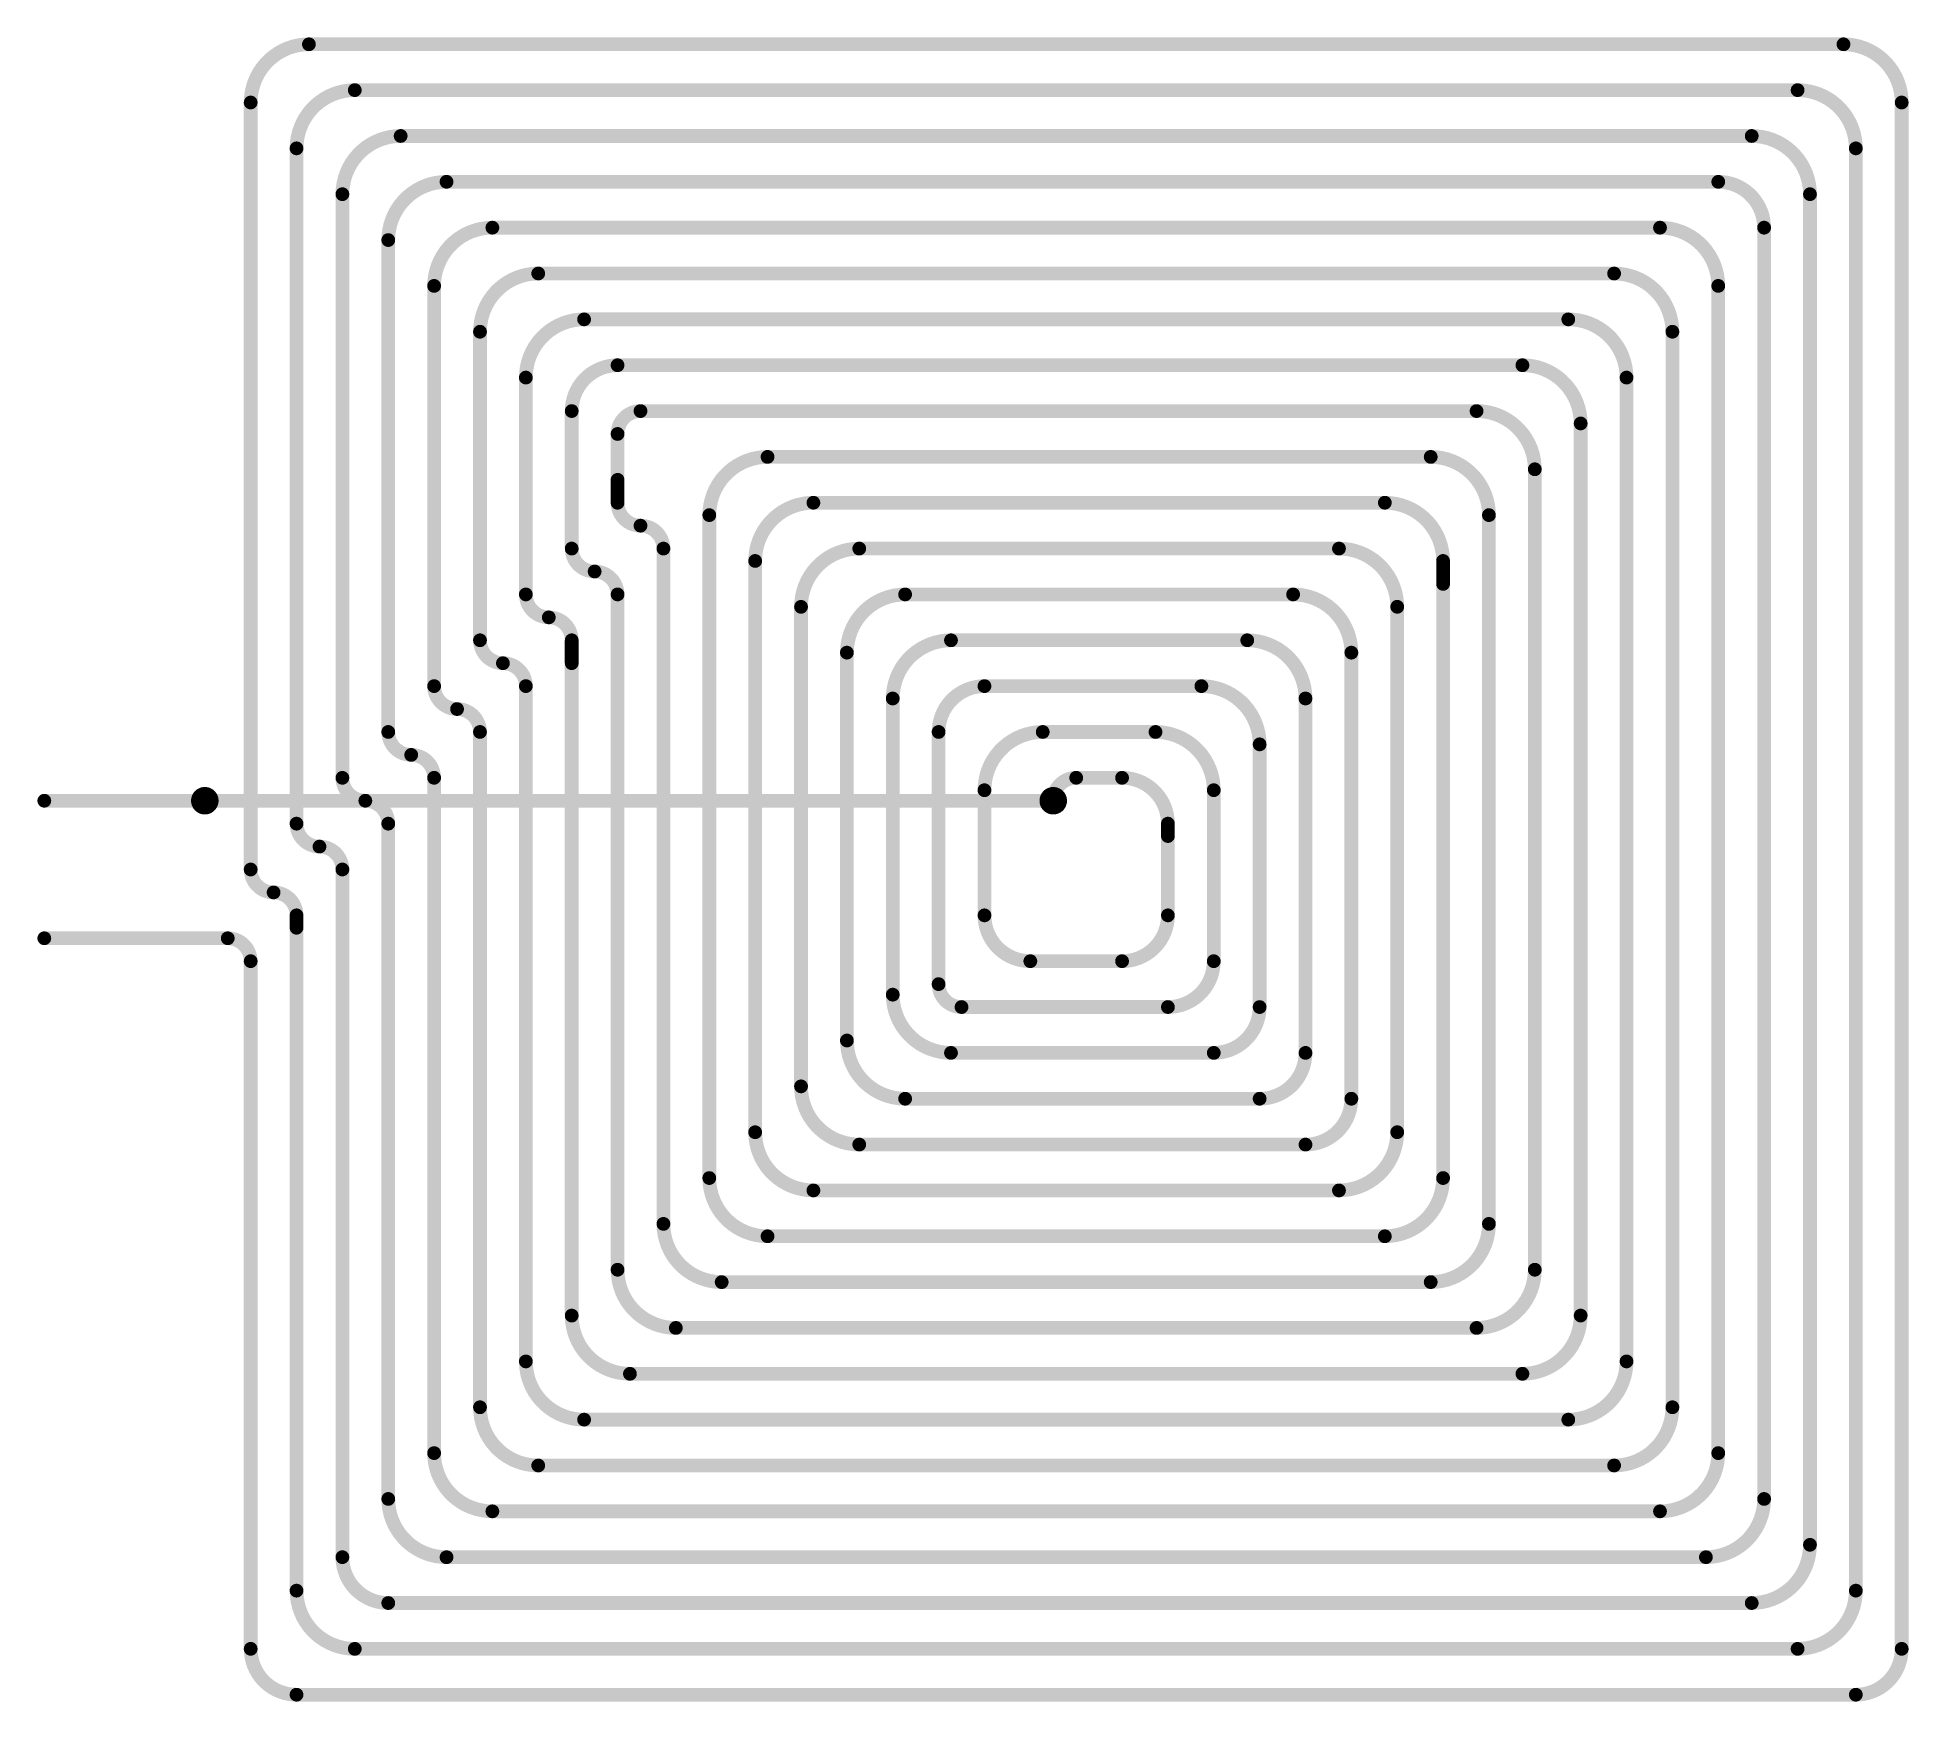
# Model space of a CAD drawing. Header units: inches. Extents: x 109.7 to 150.5, y 48.8 to 85.1.
import ezdxf

# ---------------------------------------------------------------- set-up
doc = ezdxf.new("R2010")
doc.units = ezdxf.units.IN
doc.layers.add('Bottom Layer', color=5, linetype='Continuous')
doc.layers.add('Top Layer', color=1, linetype='Continuous')

msp = doc.modelspace()

# ---------------------------------------------------------------- linework, layer by layer
at = {"layer": 'Bottom Layer', "const_width": 0.15}
for points in [[(113.109, 68.49, 1), (113.559, 68.49, 1)], [(113.259, 68.49, 1), (113.409, 68.49, 1)], [(131.609, 68.49, 1), (132.059, 68.49, 1)], [(131.759, 68.49, 1), (131.909, 68.49, 1)]]:
    msp.add_lwpolyline(points, format="xyb", close=True, dxfattribs=at)
at = {"layer": 'Bottom Layer', "const_width": 0.3}
msp.add_lwpolyline([(113.334, 68.49), (131.834, 68.49)], dxfattribs=at)
at = {"layer": 'Top Layer', "const_width": 0.3}
for points in [[(114.334, 83.72, -0.414214), (115.604, 84.99)], [(149.064, 84.99, -0.414214), (150.334, 83.72)], [(115.334, 82.72, -0.414214), (116.604, 83.99)], [(148.064, 83.99, -0.414214), (149.334, 82.72)], [(116.334, 81.72, -0.414214), (117.604, 82.99)], [(147.064, 82.99, -0.414214), (148.334, 81.72)], [(117.334, 80.72, -0.414214), (118.604, 81.99)], [(146.334, 81.99, -0.414214), (147.334, 80.99)], [(118.334, 79.72, -0.414214), (119.604, 80.99)], [(145.064, 80.99, -0.414214), (146.334, 79.72)], [(119.334, 78.72, -0.414214), (120.604, 79.99)], [(144.064, 79.99, -0.414214), (145.334, 78.72)], [(120.334, 77.72, -0.414214), (121.604, 78.99)], [(143.064, 78.99, -0.414214), (144.334, 77.72)], [(121.334, 76.99, -0.414214), (122.334, 77.99)], [(142.064, 77.99, -0.414214), (143.334, 76.72)], [(122.334, 76.49, -0.414214), (122.834, 76.99)], [(141.064, 76.99, -0.414214), (142.334, 75.72)], [(124.334, 74.72, -0.414214), (125.604, 75.99)], [(140.064, 75.99, -0.414214), (141.334, 74.72)], [(122.834, 74.49, -0.414214), (122.334, 74.99)], [(125.334, 73.72, -0.414214), (126.604, 74.99)], [(139.064, 74.99, -0.414214), (140.334, 73.72)], [(122.834, 74.49, -0.414214), (123.334, 73.99)], [(121.834, 73.49, -0.414214), (121.334, 73.99)], [(126.334, 72.72, -0.414214), (127.604, 73.99)], [(138.064, 73.99, -0.414214), (139.334, 72.72)], [(121.834, 73.49, -0.414214), (122.334, 72.99)], [(120.834, 72.49, -0.414214), (120.334, 72.99)], [(127.334, 71.72, -0.414214), (128.604, 72.99)], [(137.064, 72.99, -0.414214), (138.334, 71.72)], [(120.834, 72.49, -0.414214), (121.334, 71.99)], [(119.834, 71.49, -0.414214), (119.334, 71.99)], [(128.334, 70.72, -0.414214), (129.604, 71.99)], [(136.064, 71.99, -0.414214), (137.334, 70.72)], [(119.834, 71.49, -0.414214), (120.334, 70.99)], [(118.834, 70.49, -0.414214), (118.334, 70.99)], [(129.334, 69.99, -0.414214), (130.334, 70.99)], [(135.064, 70.99, -0.414214), (136.334, 69.72)], [(118.834, 70.49, -0.414214), (119.334, 69.99)], [(117.834, 69.49, -0.414214), (117.334, 69.99)], [(130.334, 68.72, -0.414214), (131.604, 69.99)], [(134.064, 69.99, -0.414214), (135.334, 68.72)], [(117.834, 69.49, -0.414214), (118.334, 68.99)], [(116.834, 68.49, -0.414214), (116.334, 68.99)], [(131.834, 68.49, -0.414214), (132.334, 68.99)], [(133.334, 68.99, -0.414214), (134.334, 67.99)], [(116.834, 68.49, -0.414214), (117.334, 67.99)], [(115.834, 67.49, -0.414214), (115.334, 67.99)], [(115.834, 67.49, -0.414214), (116.334, 66.99)], [(114.834, 66.49, -0.414214), (114.334, 66.99)], [(114.834, 66.49, -0.414214), (115.334, 65.99)], [(131.334, 64.99, -0.414214), (130.334, 65.99)], [(134.334, 65.99, -0.414214), (133.334, 64.99)], [(113.834, 65.49, -0.414214), (114.334, 64.99)], [(135.334, 64.99, -0.414214), (134.334, 63.99)], [(129.834, 63.99, -0.414214), (129.334, 64.49)], [(129.604, 62.99, -0.414214), (128.334, 64.26)], [(136.334, 63.99, -0.414214), (135.334, 62.99)], [(128.604, 61.99, -0.414214), (127.334, 63.26)], [(137.334, 62.99, -0.414214), (136.334, 61.99)], [(127.604, 60.99, -0.414214), (126.334, 62.26)], [(138.334, 61.99, -0.414214), (137.334, 60.99)], [(126.604, 59.99, -0.414214), (125.334, 61.26)], [(139.334, 61.26, -0.414214), (138.064, 59.99)], [(125.604, 58.99, -0.414214), (124.334, 60.26)], [(140.334, 60.26, -0.414214), (139.064, 58.99)], [(124.604, 57.99, -0.414214), (123.334, 59.26)], [(141.334, 59.26, -0.414214), (140.064, 57.99)], [(123.604, 56.99, -0.414214), (122.334, 58.26)], [(142.334, 58.26, -0.414214), (141.064, 56.99)], [(122.604, 55.99, -0.414214), (121.334, 57.26)], [(143.334, 57.26, -0.414214), (142.064, 55.99)], [(121.604, 54.99, -0.414214), (120.334, 56.26)], [(144.334, 56.26, -0.414214), (143.064, 54.99)], [(120.604, 53.99, -0.414214), (119.334, 55.26)], [(145.334, 55.26, -0.414214), (144.064, 53.99)], [(119.604, 52.99, -0.414214), (118.334, 54.26)], [(146.334, 54.26, -0.414214), (145.064, 52.99)], [(118.604, 51.99, -0.414214), (117.334, 53.26)], [(147.334, 53.26, -0.414214), (146.064, 51.99)], [(148.334, 52.26, -0.414214), (147.064, 50.99)], [(117.334, 50.99, -0.414214), (116.334, 51.99)], [(116.604, 49.99, -0.414214), (115.334, 51.26)], [(149.334, 51.26, -0.414214), (148.064, 49.99)], [(115.334, 48.99, -0.414214), (114.334, 49.99)], [(150.334, 49.99, -0.414214), (149.334, 48.99)]]:
    msp.add_lwpolyline(points, format="xyb", dxfattribs=at)
for points in [[(115.604, 84.99), (149.064, 84.99)], [(116.604, 83.99), (148.064, 83.99)], [(114.334, 66.99), (114.334, 83.72)], [(150.334, 49.99), (150.334, 83.72)], [(115.334, 67.99), (115.334, 82.72)], [(117.604, 82.99), (147.064, 82.99)], [(149.334, 51.26), (149.334, 82.72)], [(118.604, 81.99), (146.334, 81.99)], [(116.334, 68.99), (116.334, 81.72)], [(148.334, 52.26), (148.334, 81.72)], [(117.334, 69.99), (117.334, 80.72)], [(119.604, 80.99), (145.064, 80.99)], [(147.334, 53.26), (147.334, 80.99)], [(120.604, 79.99), (144.064, 79.99)], [(118.334, 70.99), (118.334, 79.72)], [(146.334, 54.26), (146.334, 79.72)], [(119.334, 71.99), (119.334, 78.72)], [(121.604, 78.99), (143.064, 78.99)], [(145.334, 55.26), (145.334, 78.72)], [(122.334, 77.99), (142.064, 77.99)], [(120.334, 72.99), (120.334, 77.72)], [(144.334, 56.26), (144.334, 77.72)], [(121.334, 73.99), (121.334, 76.99)], [(122.834, 76.99), (141.064, 76.99)], [(143.334, 57.26), (143.334, 76.72)], [(122.334, 75.49), (122.334, 76.49)], [(125.604, 75.99), (140.064, 75.99)], [(122.334, 74.99), (122.334, 75.49)], [(142.334, 58.26), (142.334, 75.72)], [(126.604, 74.99), (139.064, 74.99)], [(124.334, 60.26), (124.334, 74.72)], [(141.334, 59.26), (141.334, 74.72)], [(123.334, 59.26), (123.334, 73.99)], [(125.334, 61.26), (125.334, 73.72)], [(127.604, 73.99), (138.064, 73.99)], [(140.334, 73.22), (140.334, 73.72)], [(122.334, 58.26), (122.334, 72.99)], [(128.604, 72.99), (137.064, 72.99)], [(140.334, 60.26), (140.334, 73.22)], [(126.334, 62.26), (126.334, 72.72)], [(139.334, 61.26), (139.334, 72.72)], [(121.334, 71.49), (121.334, 71.99)], [(127.334, 63.26), (127.334, 71.72)], [(129.604, 71.99), (136.064, 71.99)], [(138.334, 61.99), (138.334, 71.72)], [(119.834, 71.49), (119.834, 71.49)], [(121.334, 57.26), (121.334, 71.49)], [(120.334, 56.26), (120.334, 70.99)], [(130.334, 70.99), (135.064, 70.99)], [(128.334, 64.26), (128.334, 70.72)], [(137.334, 62.99), (137.334, 70.72)], [(119.334, 55.26), (119.334, 69.99)], [(129.334, 64.49), (129.334, 69.99)], [(131.604, 69.99), (134.064, 69.99)], [(136.334, 63.99), (136.334, 69.72)], [(118.334, 54.26), (118.334, 68.99)], [(132.334, 68.99), (133.334, 68.99)], [(109.834, 68.49), (113.334, 68.49)], [(130.334, 65.99), (130.334, 68.72)], [(135.334, 64.99), (135.334, 68.72)], [(117.334, 53.26), (117.334, 67.99)], [(134.334, 67.72), (134.334, 67.99)], [(134.334, 65.99), (134.334, 67.72)], [(116.334, 51.99), (116.334, 66.99)], [(114.834, 66.49), (114.834, 66.49)], [(115.334, 65.72), (115.334, 65.99)], [(115.334, 51.26), (115.334, 65.72)], [(109.834, 65.49), (113.834, 65.49)], [(114.334, 49.99), (114.334, 64.99)], [(131.334, 64.99), (133.334, 64.99)], [(129.834, 63.99), (134.334, 63.99)], [(129.604, 62.99), (135.334, 62.99)], [(128.604, 61.99), (136.334, 61.99)], [(127.604, 60.99), (137.334, 60.99)], [(126.604, 59.99), (138.064, 59.99)], [(125.604, 58.99), (139.064, 58.99)], [(124.604, 57.99), (140.064, 57.99)], [(123.604, 56.99), (141.064, 56.99)], [(122.604, 55.99), (142.064, 55.99)], [(121.604, 54.99), (143.064, 54.99)], [(120.604, 53.99), (144.064, 53.99)], [(119.604, 52.99), (145.064, 52.99)], [(118.604, 51.99), (146.064, 51.99)], [(117.334, 50.99), (147.064, 50.99)], [(116.604, 49.99), (148.064, 49.99)], [(115.334, 48.99), (149.334, 48.99)]]:
    msp.add_lwpolyline(points, dxfattribs=at)
at = {"layer": 'Top Layer', "const_width": 0.15}
for points in [[(115.529, 84.99, 1), (115.679, 84.99, 1)], [(115.529, 84.99, 1), (115.679, 84.99, 1)], [(148.989, 84.99, 1), (149.139, 84.99, 1)], [(148.989, 84.99, 1), (149.139, 84.99, 1)], [(116.529, 83.99, 1), (116.679, 83.99, 1)], [(116.529, 83.99, 1), (116.679, 83.99, 1)], [(147.989, 83.99, 1), (148.139, 83.99, 1)], [(147.989, 83.99, 1), (148.139, 83.99, 1)], [(114.259, 83.72, 1), (114.409, 83.72, 1)], [(114.259, 83.72, 1), (114.409, 83.72, 1)], [(150.259, 83.72, 1), (150.409, 83.72, 1)], [(150.259, 83.72, 1), (150.409, 83.72, 1)], [(115.259, 82.72, 1), (115.409, 82.72, 1)], [(115.259, 82.72, 1), (115.409, 82.72, 1)], [(117.529, 82.99, 1), (117.679, 82.99, 1)], [(117.529, 82.99, 1), (117.679, 82.99, 1)], [(146.989, 82.99, 1), (147.139, 82.99, 1)], [(146.989, 82.99, 1), (147.139, 82.99, 1)], [(149.259, 82.72, 1), (149.409, 82.72, 1)], [(149.259, 82.72, 1), (149.409, 82.72, 1)], [(118.529, 81.99, 1), (118.679, 81.99, 1)], [(118.529, 81.99, 1), (118.679, 81.99, 1)], [(146.259, 81.99, 1), (146.409, 81.99, 1)], [(146.259, 81.99, 1), (146.409, 81.99, 1)], [(116.259, 81.72, 1), (116.409, 81.72, 1)], [(116.259, 81.72, 1), (116.409, 81.72, 1)], [(148.259, 81.72, 1), (148.409, 81.72, 1)], [(148.259, 81.72, 1), (148.409, 81.72, 1)], [(117.259, 80.72, 1), (117.409, 80.72, 1)], [(117.259, 80.72, 1), (117.409, 80.72, 1)], [(119.529, 80.99, 1), (119.679, 80.99, 1)], [(119.529, 80.99, 1), (119.679, 80.99, 1)], [(144.989, 80.99, 1), (145.139, 80.99, 1)], [(144.989, 80.99, 1), (145.139, 80.99, 1)], [(147.259, 80.99, 1), (147.409, 80.99, 1)], [(147.259, 80.99, 1), (147.409, 80.99, 1)], [(120.529, 79.99, 1), (120.679, 79.99, 1)], [(120.529, 79.99, 1), (120.679, 79.99, 1)], [(143.989, 79.99, 1), (144.139, 79.99, 1)], [(143.989, 79.99, 1), (144.139, 79.99, 1)], [(118.259, 79.72, 1), (118.409, 79.72, 1)], [(118.259, 79.72, 1), (118.409, 79.72, 1)], [(146.259, 79.72, 1), (146.409, 79.72, 1)], [(146.259, 79.72, 1), (146.409, 79.72, 1)], [(119.259, 78.72, 1), (119.409, 78.72, 1)], [(119.259, 78.72, 1), (119.409, 78.72, 1)], [(121.529, 78.99, 1), (121.679, 78.99, 1)], [(121.529, 78.99, 1), (121.679, 78.99, 1)], [(142.989, 78.99, 1), (143.139, 78.99, 1)], [(142.989, 78.99, 1), (143.139, 78.99, 1)], [(145.259, 78.72, 1), (145.409, 78.72, 1)], [(145.259, 78.72, 1), (145.409, 78.72, 1)], [(122.259, 77.99, 1), (122.409, 77.99, 1)], [(122.259, 77.99, 1), (122.409, 77.99, 1)], [(141.989, 77.99, 1), (142.139, 77.99, 1)], [(141.989, 77.99, 1), (142.139, 77.99, 1)], [(120.259, 77.72, 1), (120.409, 77.72, 1)], [(120.259, 77.72, 1), (120.409, 77.72, 1)], [(144.259, 77.72, 1), (144.409, 77.72, 1)], [(144.259, 77.72, 1), (144.409, 77.72, 1)], [(121.259, 76.99, 1), (121.409, 76.99, 1)], [(121.259, 76.99, 1), (121.409, 76.99, 1)], [(122.759, 76.99, 1), (122.909, 76.99, 1)], [(122.759, 76.99, 1), (122.909, 76.99, 1)], [(140.989, 76.99, 1), (141.139, 76.99, 1)], [(140.989, 76.99, 1), (141.139, 76.99, 1)], [(143.259, 76.72, 1), (143.409, 76.72, 1)], [(143.259, 76.72, 1), (143.409, 76.72, 1)], [(122.259, 76.49, 1), (122.409, 76.49, 1)], [(122.259, 76.49, 1), (122.409, 76.49, 1)], [(125.529, 75.99, 1), (125.679, 75.99, 1)], [(125.529, 75.99, 1), (125.679, 75.99, 1)], [(139.989, 75.99, 1), (140.139, 75.99, 1)], [(139.989, 75.99, 1), (140.139, 75.99, 1)], [(122.259, 75.49, 1), (122.409, 75.49, 1)], [(122.259, 75.49, 1), (122.409, 75.49, 1)], [(142.259, 75.72, 1), (142.409, 75.72, 1)], [(142.259, 75.72, 1), (142.409, 75.72, 1)], [(122.259, 74.99, 1), (122.409, 74.99, 1)], [(122.259, 74.99, 1), (122.409, 74.99, 1)], [(126.529, 74.99, 1), (126.679, 74.99, 1)], [(126.529, 74.99, 1), (126.679, 74.99, 1)], [(138.989, 74.99, 1), (139.139, 74.99, 1)], [(138.989, 74.99, 1), (139.139, 74.99, 1)], [(124.259, 74.72, 1), (124.409, 74.72, 1)], [(124.259, 74.72, 1), (124.409, 74.72, 1)], [(141.259, 74.72, 1), (141.409, 74.72, 1)], [(141.259, 74.72, 1), (141.409, 74.72, 1)], [(122.759, 74.49, 1), (122.909, 74.49, 1)], [(122.759, 74.49, 1), (122.909, 74.49, 1)], [(121.259, 73.99, 1), (121.409, 73.99, 1)], [(121.259, 73.99, 1), (121.409, 73.99, 1)], [(123.259, 73.99, 1), (123.409, 73.99, 1)], [(123.259, 73.99, 1), (123.409, 73.99, 1)], [(125.259, 73.72, 1), (125.409, 73.72, 1)], [(125.259, 73.72, 1), (125.409, 73.72, 1)], [(127.529, 73.99, 1), (127.679, 73.99, 1)], [(127.529, 73.99, 1), (127.679, 73.99, 1)], [(137.989, 73.99, 1), (138.139, 73.99, 1)], [(137.989, 73.99, 1), (138.139, 73.99, 1)], [(140.259, 73.72, 1), (140.409, 73.72, 1)], [(140.259, 73.72, 1), (140.409, 73.72, 1)], [(121.759, 73.49, 1), (121.909, 73.49, 1)], [(121.759, 73.49, 1), (121.909, 73.49, 1)], [(120.259, 72.99, 1), (120.409, 72.99, 1)], [(120.259, 72.99, 1), (120.409, 72.99, 1)], [(122.259, 72.99, 1), (122.409, 72.99, 1)], [(122.259, 72.99, 1), (122.409, 72.99, 1)], [(128.529, 72.99, 1), (128.679, 72.99, 1)], [(128.529, 72.99, 1), (128.679, 72.99, 1)], [(136.989, 72.99, 1), (137.139, 72.99, 1)], [(136.989, 72.99, 1), (137.139, 72.99, 1)], [(140.259, 73.22, 1), (140.409, 73.22, 1)], [(140.259, 73.22, 1), (140.409, 73.22, 1)], [(120.759, 72.49, 1), (120.909, 72.49, 1)], [(120.759, 72.49, 1), (120.909, 72.49, 1)], [(126.259, 72.72, 1), (126.409, 72.72, 1)], [(126.259, 72.72, 1), (126.409, 72.72, 1)], [(139.259, 72.72, 1), (139.409, 72.72, 1)], [(139.259, 72.72, 1), (139.409, 72.72, 1)], [(119.259, 71.99, 1), (119.409, 71.99, 1)], [(119.259, 71.99, 1), (119.409, 71.99, 1)], [(121.259, 71.99, 1), (121.409, 71.99, 1)], [(121.259, 71.99, 1), (121.409, 71.99, 1)], [(127.259, 71.72, 1), (127.409, 71.72, 1)], [(127.259, 71.72, 1), (127.409, 71.72, 1)], [(129.529, 71.99, 1), (129.679, 71.99, 1)], [(129.529, 71.99, 1), (129.679, 71.99, 1)], [(135.989, 71.99, 1), (136.139, 71.99, 1)], [(135.989, 71.99, 1), (136.139, 71.99, 1)], [(138.259, 71.72, 1), (138.409, 71.72, 1)], [(138.259, 71.72, 1), (138.409, 71.72, 1)], [(119.759, 71.49, 1), (119.909, 71.49, 1)], [(119.759, 71.49, 1), (119.909, 71.49, 1)], [(119.759, 71.49, 1), (119.909, 71.49, 1)], [(119.759, 71.49, 1), (119.909, 71.49, 1)], [(121.259, 71.49, 1), (121.409, 71.49, 1)], [(121.259, 71.49, 1), (121.409, 71.49, 1)], [(118.259, 70.99, 1), (118.409, 70.99, 1)], [(118.259, 70.99, 1), (118.409, 70.99, 1)], [(120.259, 70.99, 1), (120.409, 70.99, 1)], [(120.259, 70.99, 1), (120.409, 70.99, 1)], [(130.259, 70.99, 1), (130.409, 70.99, 1)], [(130.259, 70.99, 1), (130.409, 70.99, 1)], [(134.989, 70.99, 1), (135.139, 70.99, 1)], [(134.989, 70.99, 1), (135.139, 70.99, 1)], [(118.759, 70.49, 1), (118.909, 70.49, 1)], [(118.759, 70.49, 1), (118.909, 70.49, 1)], [(128.259, 70.72, 1), (128.409, 70.72, 1)], [(128.259, 70.72, 1), (128.409, 70.72, 1)], [(137.259, 70.72, 1), (137.409, 70.72, 1)], [(137.259, 70.72, 1), (137.409, 70.72, 1)], [(117.259, 69.99, 1), (117.409, 69.99, 1)], [(117.259, 69.99, 1), (117.409, 69.99, 1)], [(119.259, 69.99, 1), (119.409, 69.99, 1)], [(119.259, 69.99, 1), (119.409, 69.99, 1)], [(129.259, 69.99, 1), (129.409, 69.99, 1)], [(129.259, 69.99, 1), (129.409, 69.99, 1)], [(131.529, 69.99, 1), (131.679, 69.99, 1)], [(131.529, 69.99, 1), (131.679, 69.99, 1)], [(133.989, 69.99, 1), (134.139, 69.99, 1)], [(133.989, 69.99, 1), (134.139, 69.99, 1)], [(136.259, 69.72, 1), (136.409, 69.72, 1)], [(136.259, 69.72, 1), (136.409, 69.72, 1)], [(117.759, 69.49, 1), (117.909, 69.49, 1)], [(117.759, 69.49, 1), (117.909, 69.49, 1)], [(116.259, 68.99, 1), (116.409, 68.99, 1)], [(116.259, 68.99, 1), (116.409, 68.99, 1)], [(118.259, 68.99, 1), (118.409, 68.99, 1)], [(118.259, 68.99, 1), (118.409, 68.99, 1)], [(132.259, 68.99, 1), (132.409, 68.99, 1)], [(132.259, 68.99, 1), (132.409, 68.99, 1)], [(133.259, 68.99, 1), (133.409, 68.99, 1)], [(133.259, 68.99, 1), (133.409, 68.99, 1)], [(109.759, 68.49, 1), (109.909, 68.49, 1)], [(113.109, 68.49, 1), (113.559, 68.49, 1)], [(113.259, 68.49, 1), (113.409, 68.49, 1)], [(116.759, 68.49, 1), (116.909, 68.49, 1)], [(116.759, 68.49, 1), (116.909, 68.49, 1)], [(130.259, 68.72, 1), (130.409, 68.72, 1)], [(130.259, 68.72, 1), (130.409, 68.72, 1)], [(131.609, 68.49, 1), (132.059, 68.49, 1)], [(131.759, 68.49, 1), (131.909, 68.49, 1)], [(135.259, 68.72, 1), (135.409, 68.72, 1)], [(135.259, 68.72, 1), (135.409, 68.72, 1)], [(115.259, 67.99, 1), (115.409, 67.99, 1)], [(115.259, 67.99, 1), (115.409, 67.99, 1)], [(117.259, 67.99, 1), (117.409, 67.99, 1)], [(117.259, 67.99, 1), (117.409, 67.99, 1)], [(134.259, 67.99, 1), (134.409, 67.99, 1)], [(134.259, 67.99, 1), (134.409, 67.99, 1)], [(134.259, 67.72, 1), (134.409, 67.72, 1)], [(134.259, 67.72, 1), (134.409, 67.72, 1)], [(115.759, 67.49, 1), (115.909, 67.49, 1)], [(115.759, 67.49, 1), (115.909, 67.49, 1)], [(114.259, 66.99, 1), (114.409, 66.99, 1)], [(114.259, 66.99, 1), (114.409, 66.99, 1)], [(116.259, 66.99, 1), (116.409, 66.99, 1)], [(116.259, 66.99, 1), (116.409, 66.99, 1)], [(114.759, 66.49, 1), (114.909, 66.49, 1)], [(114.759, 66.49, 1), (114.909, 66.49, 1)], [(114.759, 66.49, 1), (114.909, 66.49, 1)], [(114.759, 66.49, 1), (114.909, 66.49, 1)], [(115.259, 65.99, 1), (115.409, 65.99, 1)], [(115.259, 65.99, 1), (115.409, 65.99, 1)], [(130.259, 65.99, 1), (130.409, 65.99, 1)], [(130.259, 65.99, 1), (130.409, 65.99, 1)], [(134.259, 65.99, 1), (134.409, 65.99, 1)], [(134.259, 65.99, 1), (134.409, 65.99, 1)], [(115.259, 65.72, 1), (115.409, 65.72, 1)], [(115.259, 65.72, 1), (115.409, 65.72, 1)], [(109.759, 65.49, 1), (109.909, 65.49, 1)], [(113.759, 65.49, 1), (113.909, 65.49, 1)], [(113.759, 65.49, 1), (113.909, 65.49, 1)], [(114.259, 64.99, 1), (114.409, 64.99, 1)], [(114.259, 64.99, 1), (114.409, 64.99, 1)], [(131.259, 64.99, 1), (131.409, 64.99, 1)], [(131.259, 64.99, 1), (131.409, 64.99, 1)], [(133.259, 64.99, 1), (133.409, 64.99, 1)], [(133.259, 64.99, 1), (133.409, 64.99, 1)], [(135.259, 64.99, 1), (135.409, 64.99, 1)], [(135.259, 64.99, 1), (135.409, 64.99, 1)], [(129.259, 64.49, 1), (129.409, 64.49, 1)], [(129.259, 64.49, 1), (129.409, 64.49, 1)], [(128.259, 64.26, 1), (128.409, 64.26, 1)], [(128.259, 64.26, 1), (128.409, 64.26, 1)], [(129.759, 63.99, 1), (129.909, 63.99, 1)], [(129.759, 63.99, 1), (129.909, 63.99, 1)], [(134.259, 63.99, 1), (134.409, 63.99, 1)], [(134.259, 63.99, 1), (134.409, 63.99, 1)], [(136.259, 63.99, 1), (136.409, 63.99, 1)], [(136.259, 63.99, 1), (136.409, 63.99, 1)], [(127.259, 63.26, 1), (127.409, 63.26, 1)], [(127.259, 63.26, 1), (127.409, 63.26, 1)], [(129.529, 62.99, 1), (129.679, 62.99, 1)], [(129.529, 62.99, 1), (129.679, 62.99, 1)], [(135.259, 62.99, 1), (135.409, 62.99, 1)], [(135.259, 62.99, 1), (135.409, 62.99, 1)], [(137.259, 62.99, 1), (137.409, 62.99, 1)], [(137.259, 62.99, 1), (137.409, 62.99, 1)], [(126.259, 62.26, 1), (126.409, 62.26, 1)], [(126.259, 62.26, 1), (126.409, 62.26, 1)], [(128.529, 61.99, 1), (128.679, 61.99, 1)], [(128.529, 61.99, 1), (128.679, 61.99, 1)], [(136.259, 61.99, 1), (136.409, 61.99, 1)], [(136.259, 61.99, 1), (136.409, 61.99, 1)], [(138.259, 61.99, 1), (138.409, 61.99, 1)], [(138.259, 61.99, 1), (138.409, 61.99, 1)], [(125.259, 61.26, 1), (125.409, 61.26, 1)], [(125.259, 61.26, 1), (125.409, 61.26, 1)], [(139.259, 61.26, 1), (139.409, 61.26, 1)], [(139.259, 61.26, 1), (139.409, 61.26, 1)], [(127.529, 60.99, 1), (127.679, 60.99, 1)], [(127.529, 60.99, 1), (127.679, 60.99, 1)], [(137.259, 60.99, 1), (137.409, 60.99, 1)], [(137.259, 60.99, 1), (137.409, 60.99, 1)], [(124.259, 60.26, 1), (124.409, 60.26, 1)], [(124.259, 60.26, 1), (124.409, 60.26, 1)], [(140.259, 60.26, 1), (140.409, 60.26, 1)], [(140.259, 60.26, 1), (140.409, 60.26, 1)], [(126.529, 59.99, 1), (126.679, 59.99, 1)], [(126.529, 59.99, 1), (126.679, 59.99, 1)], [(137.989, 59.99, 1), (138.139, 59.99, 1)], [(137.989, 59.99, 1), (138.139, 59.99, 1)], [(123.259, 59.26, 1), (123.409, 59.26, 1)], [(123.259, 59.26, 1), (123.409, 59.26, 1)], [(141.259, 59.26, 1), (141.409, 59.26, 1)], [(141.259, 59.26, 1), (141.409, 59.26, 1)], [(125.529, 58.99, 1), (125.679, 58.99, 1)], [(125.529, 58.99, 1), (125.679, 58.99, 1)], [(138.989, 58.99, 1), (139.139, 58.99, 1)], [(138.989, 58.99, 1), (139.139, 58.99, 1)], [(122.259, 58.26, 1), (122.409, 58.26, 1)], [(122.259, 58.26, 1), (122.409, 58.26, 1)], [(142.259, 58.26, 1), (142.409, 58.26, 1)], [(142.259, 58.26, 1), (142.409, 58.26, 1)], [(124.529, 57.99, 1), (124.679, 57.99, 1)], [(124.529, 57.99, 1), (124.679, 57.99, 1)], [(139.989, 57.99, 1), (140.139, 57.99, 1)], [(139.989, 57.99, 1), (140.139, 57.99, 1)], [(121.259, 57.26, 1), (121.409, 57.26, 1)], [(121.259, 57.26, 1), (121.409, 57.26, 1)], [(123.529, 56.99, 1), (123.679, 56.99, 1)], [(123.529, 56.99, 1), (123.679, 56.99, 1)], [(140.989, 56.99, 1), (141.139, 56.99, 1)], [(140.989, 56.99, 1), (141.139, 56.99, 1)], [(143.259, 57.26, 1), (143.409, 57.26, 1)], [(143.259, 57.26, 1), (143.409, 57.26, 1)], [(120.259, 56.26, 1), (120.409, 56.26, 1)], [(120.259, 56.26, 1), (120.409, 56.26, 1)], [(144.259, 56.26, 1), (144.409, 56.26, 1)], [(144.259, 56.26, 1), (144.409, 56.26, 1)], [(122.529, 55.99, 1), (122.679, 55.99, 1)], [(122.529, 55.99, 1), (122.679, 55.99, 1)], [(141.989, 55.99, 1), (142.139, 55.99, 1)], [(141.989, 55.99, 1), (142.139, 55.99, 1)], [(119.259, 55.26, 1), (119.409, 55.26, 1)], [(119.259, 55.26, 1), (119.409, 55.26, 1)], [(121.529, 54.99, 1), (121.679, 54.99, 1)], [(121.529, 54.99, 1), (121.679, 54.99, 1)], [(142.989, 54.99, 1), (143.139, 54.99, 1)], [(142.989, 54.99, 1), (143.139, 54.99, 1)], [(145.259, 55.26, 1), (145.409, 55.26, 1)], [(145.259, 55.26, 1), (145.409, 55.26, 1)], [(118.259, 54.26, 1), (118.409, 54.26, 1)], [(118.259, 54.26, 1), (118.409, 54.26, 1)], [(146.259, 54.26, 1), (146.409, 54.26, 1)], [(146.259, 54.26, 1), (146.409, 54.26, 1)], [(120.529, 53.99, 1), (120.679, 53.99, 1)], [(120.529, 53.99, 1), (120.679, 53.99, 1)], [(143.989, 53.99, 1), (144.139, 53.99, 1)], [(143.989, 53.99, 1), (144.139, 53.99, 1)], [(117.259, 53.26, 1), (117.409, 53.26, 1)], [(117.259, 53.26, 1), (117.409, 53.26, 1)], [(119.529, 52.99, 1), (119.679, 52.99, 1)], [(119.529, 52.99, 1), (119.679, 52.99, 1)], [(144.989, 52.99, 1), (145.139, 52.99, 1)], [(144.989, 52.99, 1), (145.139, 52.99, 1)], [(147.259, 53.26, 1), (147.409, 53.26, 1)], [(147.259, 53.26, 1), (147.409, 53.26, 1)], [(148.259, 52.26, 1), (148.409, 52.26, 1)], [(148.259, 52.26, 1), (148.409, 52.26, 1)], [(116.259, 51.99, 1), (116.409, 51.99, 1)], [(116.259, 51.99, 1), (116.409, 51.99, 1)], [(118.529, 51.99, 1), (118.679, 51.99, 1)], [(118.529, 51.99, 1), (118.679, 51.99, 1)], [(145.989, 51.99, 1), (146.139, 51.99, 1)], [(145.989, 51.99, 1), (146.139, 51.99, 1)], [(115.259, 51.26, 1), (115.409, 51.26, 1)], [(115.259, 51.26, 1), (115.409, 51.26, 1)], [(149.259, 51.26, 1), (149.409, 51.26, 1)], [(149.259, 51.26, 1), (149.409, 51.26, 1)], [(117.259, 50.99, 1), (117.409, 50.99, 1)], [(117.259, 50.99, 1), (117.409, 50.99, 1)], [(146.989, 50.99, 1), (147.139, 50.99, 1)], [(146.989, 50.99, 1), (147.139, 50.99, 1)], [(114.259, 49.99, 1), (114.409, 49.99, 1)], [(114.259, 49.99, 1), (114.409, 49.99, 1)], [(116.529, 49.99, 1), (116.679, 49.99, 1)], [(116.529, 49.99, 1), (116.679, 49.99, 1)], [(147.989, 49.99, 1), (148.139, 49.99, 1)], [(147.989, 49.99, 1), (148.139, 49.99, 1)], [(150.259, 49.99, 1), (150.409, 49.99, 1)], [(150.259, 49.99, 1), (150.409, 49.99, 1)], [(115.259, 48.99, 1), (115.409, 48.99, 1)], [(115.259, 48.99, 1), (115.409, 48.99, 1)], [(149.259, 48.99, 1), (149.409, 48.99, 1)], [(149.259, 48.99, 1), (149.409, 48.99, 1)]]:
    msp.add_lwpolyline(points, format="xyb", close=True, dxfattribs=at)

doc.saveas('drawing.dxf')
